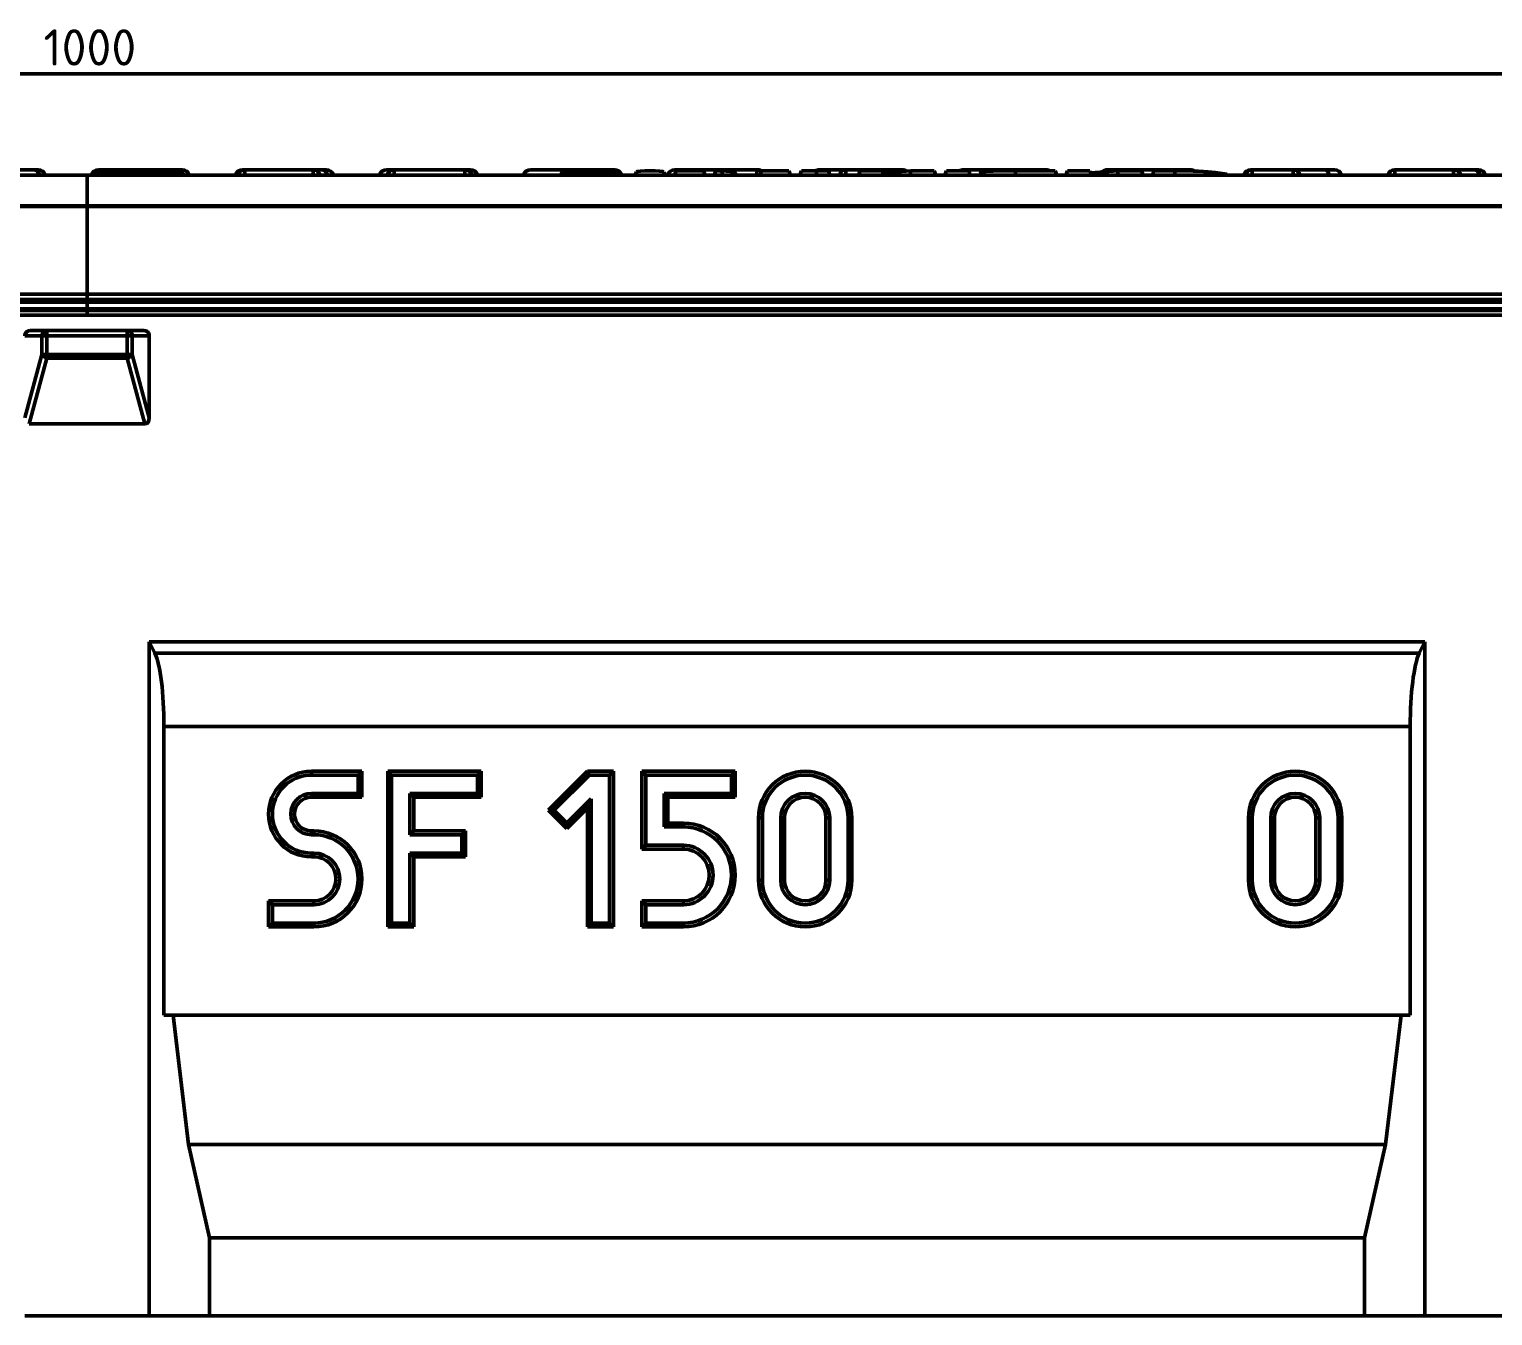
# Model space of a CAD drawing. Header units: millimetres. Extents: x 0 to 2219, y -32 to 1188.
# Drawn here: x 1086.5 to 1368.8, y 634 to 882.1 of the extents above; entities that cross this region are included whole.
import ezdxf

# ---------------------------------------------------------------- set-up
doc = ezdxf.new("R2010")
doc.units = ezdxf.units.MM
doc.header["$LTSCALE"] = 2
doc.layers.get('Defpoints').update_dxf_attribs({"lineweight": 50})
for name, color, linetype, lineweight in [('Bemaßung (ISO)', 7, 'Continuous', 50), ('Sichtbar (ISO)', 7, 'Continuous', 50), ('Sichtbar schmal (ISO)', 7, 'Continuous', 50)]:
    doc.layers.add(name, color=color, linetype=linetype, lineweight=lineweight)
doc.styles.add('TXT 3_5', font='isocpeur.ttf')
doc.dimstyles.new('Anrin Standard (DIN)', dxfattribs={"dimscale": 2, "dimtxt": 3.5, "dimasz": 2.5, "dimexe": 2, "dimexo": 0, "dimgap": 0.8, "dimtad": 1, "dimrnd": 1e-08, "dimtxsty": 'TXT 3_5', "dimcen": 0.09, "dimdle": 10, "dimclrd": 256, "dimclre": 256, "dimclrt": 256, "dimadec": 0, "dimazin": 2, "dimtfac": 0.714286, "dimtmove": 0, "dimatfit": 3, "dimfxl": 1, "dimtolj": 1, "dimlwd": -1, "dimlwe": -1, "dimarcsym": 0})

# ---------------------------------------------------------------- blocks, each defined once
blk = doc.blocks.new('*D31')
at = {"layer": 'Bemaßung (ISO)', "transparency": 16777216}
for p, q in [((597.68, 807.69), (597.68, 877.51)), ((1597.68, 807.69), (1597.68, 877.51)), ((602.68, 873.51), (1592.68, 873.51))]:
    blk.add_line(p, q, dxfattribs=at)
for points in [[(602.68, 874.35), (602.68, 872.68), (597.68, 873.51)], [(1592.68, 874.35), (1592.68, 872.68), (1597.68, 873.51)]]:
    blk.add_solid(points, dxfattribs=at)
at = {"layer": 'Defpoints', "color": 0, "transparency": 16777216}
for p in [(1597.68, 873.51), (597.68, 807.69), (1597.68, 807.69)]:
    blk.add_point(p, dxfattribs=at)
at = {"layer": 'Bemaßung (ISO)', "transparency": 16777216, "insert": (1089.26, 882.11), "char_height": 7, "attachment_point": 1, "style": 'TXT 3_5'}
blk.add_mtext('\\A1;1000', dxfattribs=at)

msp = doc.modelspace()

# ---------------------------------------------------------------- linework, layer by layer
at = {"layer": 'Sichtbar (ISO)'}
for p, q in [((597.6788, 853.9986), (1097.6788, 853.9986)), ((1084.4063, 854.9986), (1087.2096, 854.9986)), ((1087.2096, 854.9986), (1088.2261, 854.9986)), ((1097.6788, 848.0756), (1097.6788, 853.9986)), ((1097.6788, 853.9986), (1097.6788, 848.0756)), ((1097.6788, 853.9986), (1597.6788, 853.9986)), ((1099.9179, 854.9986), (1100.536, 854.9986)), ((1113.9761, 854.9986), (1100.536, 854.9986)), ((1113.9761, 854.9986), (1114.9874, 854.9986)), ((1114.9874, 854.9986), (1116.0039, 854.9986)), ((1127.6957, 854.9986), (1128.0848, 854.9986)), ((1128.0848, 854.9986), (1141.2498, 854.9986)), ((1141.2498, 854.9986), (1142.7651, 854.9986)), ((1142.7651, 854.9986), (1143.7817, 854.9986)), ((1155.4735, 854.9986), (1156.9065, 854.9986)), ((1156.9065, 854.9986), (1170.5397, 854.9986)), ((1170.5397, 854.9986), (1170.5429, 854.9986)), ((1170.5429, 854.9986), (1171.5595, 854.9986)), ((1183.2513, 854.9986), (1189.8577, 854.9986)), ((1199.2542, 854.9986), (1189.8577, 854.9986)), ((1199.2542, 854.9986), (1199.3372, 854.9986)), ((1203.6155, 854.6375), (1203.3822, 853.9986)), ((1208.8856, 854.6375), (1209.1189, 853.9986)), ((1210.9694, 853.9986), (1211.2812, 854.8294)), ((1211.029, 854.9986), (1213.8553, 854.9986)), ((1216.5532, 854.8294), (1211.2812, 854.8294)), ((1213.8553, 854.9986), (1226.8265, 854.9986)), ((1216.865, 853.9986), (1216.5532, 854.8294)), ((1218.6361, 853.9986), (1218.9478, 854.8294)), ((1220.0998, 854.8294), (1218.9478, 854.8294)), ((1222.5573, 854.6455), (1220.0998, 854.8294)), ((1220.2289, 853.9986), (1220.0998, 854.8294)), ((1222.8912, 853.9986), (1222.5573, 854.6455)), ((1226.8265, 854.9986), (1227.115, 854.9986)), ((1227.4576, 853.9986), (1227.7693, 854.8294)), ((1233.0414, 854.8294), (1227.7693, 854.8294)), ((1233.3532, 853.9986), (1233.0414, 854.8294)), ((1235.1242, 853.9986), (1235.436, 854.8294)), ((1238.322, 854.8294), (1235.436, 854.8294)), ((1238.8068, 854.9986), (1244.0267, 854.9986)), ((1240.7072, 854.6557), (1240.9471, 853.9986)), ((1244.0267, 854.9986), (1254.8919, 854.9986)), ((1246.4576, 853.9986), (1246.7693, 854.8294)), ((1251.0414, 854.8294), (1246.7693, 854.8294)), ((1251.3532, 853.9986), (1251.0414, 854.8294)), ((1256.5561, 854.8294), (1251.1921, 854.4279)), ((1254.8919, 854.9986), (1254.8928, 854.9986)), ((1256.427, 853.9986), (1256.5561, 854.8294)), ((1261.0414, 854.8294), (1256.5561, 854.8294)), ((1261.3532, 853.9986), (1261.0414, 854.8294)), ((1263.1242, 853.9986), (1263.436, 854.8294)), ((1267.7081, 854.8294), (1263.436, 854.8294)), ((1266.5846, 854.9986), (1275.1094, 854.9986)), ((1268.0198, 853.9986), (1267.7081, 854.8294)), ((1275.1094, 854.9986), (1282.3151, 854.9986)), ((1284.3747, 854.8294), (1276.7387, 854.8294)), ((1282.3151, 854.9986), (1282.6706, 854.9986)), ((1284.6865, 853.9986), (1284.3747, 854.8294)), ((1286.4576, 853.9986), (1286.7693, 854.8294)), ((1291.0414, 854.8294), (1286.7693, 854.8294)), ((1291.3532, 853.9986), (1291.0414, 854.8294)), ((1296.5561, 854.8294), (1291.1921, 854.4279)), ((1294.3624, 854.9986), (1306.6285, 854.9986)), ((1296.427, 853.9986), (1296.5561, 854.8294)), ((1301.0414, 854.8294), (1296.5561, 854.8294)), ((1301.3532, 853.9986), (1301.0414, 854.8294)), ((1303.1242, 853.9986), (1303.436, 854.8294)), ((1307.4819, 854.8294), (1303.436, 854.8294)), ((1306.6285, 854.9986), (1309.4318, 854.9986)), ((1309.4318, 854.9986), (1310.4484, 854.9986)), ((1317.4831, 854.1353), (1315.2465, 854.4702)), ((1317.5617, 853.9986), (1317.4831, 854.1353)), ((1322.1402, 854.9986), (1322.3998, 854.9986)), ((1322.3998, 854.9986), (1330.2719, 854.9986)), ((1330.2719, 854.9986), (1336.4972, 854.9986)), ((1336.4972, 854.9986), (1338.2261, 854.9986)), ((1349.9179, 854.9986), (1349.9212, 854.9986)), ((1349.9212, 854.9986), (1361.2031, 854.9986)), ((1361.2031, 854.9986), (1362.1841, 854.9986)), ((1362.1841, 854.9986), (1364.9874, 854.9986)), ((1364.9874, 854.9986), (1366.0039, 854.9986)), ((1097.6788, 848.0756), (1097.6788, 847.9175)), ((1097.6788, 847.9175), (1097.6788, 848.0756)), ((1097.6788, 830.9986), (1097.6788, 847.9175)), ((1097.6788, 847.9175), (1097.6788, 830.9986)), ((1097.6788, 829.9986), (597.6788, 829.9986)), ((1097.6788, 829.9986), (1097.6788, 830.9986)), ((1097.6788, 830.9986), (1097.6788, 829.9986)), ((1097.6788, 829.9986), (1097.6788, 829.4986)), ((1097.6788, 829.4986), (1097.6788, 829.9986)), ((1597.6788, 829.9986), (1097.6788, 829.9986)), ((1597.6788, 826.9986), (597.6788, 826.9986)), ((1097.6788, 828.2057), (1097.6788, 829.4986)), ((1097.6788, 829.4986), (1097.6788, 828.2057)), ((1097.6788, 828.2057), (1097.6788, 827.8522)), ((1097.6788, 827.8522), (1097.6788, 828.2057)), ((1097.6788, 826.9986), (1097.6788, 827.8522)), ((1097.6788, 827.8522), (1097.6788, 826.9986)), ((1086.7141, 823.9986), (1108.6435, 823.9986)), ((1109.6788, 822.9986), (1109.6788, 807.154)), ((1108.833, 805.9986), (1086.5246, 805.9986)), ((1355.6788, 763.9986), (1109.6788, 763.9986)), ((1109.6788, 633.9986), (1109.6788, 763.9986)), ((1109.6788, 763.9986), (1110.7598, 761.7674)), ((1354.5979, 761.7674), (1355.6788, 763.9986)), ((1355.6788, 633.9986), (1355.6788, 763.9986)), ((1112.5, 747.672), (1112.5, 691.9986)), ((1352.8576, 691.9986), (1352.8576, 747.672)), ((1140.9288, 738.9986), (1150.6788, 738.9986)), ((1140.9288, 738.2707), (1149.9509, 738.2707)), ((1150.6788, 738.9986), (1149.9509, 738.2707)), ((1149.9509, 738.2707), (1149.9509, 734.7266)), ((1150.6788, 738.9986), (1150.6788, 733.9986)), ((1155.6788, 738.9986), (1173.6788, 738.9986)), ((1155.6788, 738.9986), (1156.4068, 738.2707)), ((1155.6788, 708.9986), (1155.6788, 738.9986)), ((1156.4068, 738.2707), (1172.9509, 738.2707)), ((1156.4068, 709.7266), (1156.4068, 738.2707)), ((1173.6788, 738.9986), (1172.9509, 738.2707)), ((1172.9509, 738.2707), (1172.9509, 734.7266)), ((1173.6788, 738.9986), (1173.6788, 733.9986)), ((1186.6788, 731.4986), (1194.1788, 738.9986)), ((1187.7083, 731.4986), (1194.4803, 738.2707)), ((1194.1788, 738.9986), (1199.1788, 738.9986)), ((1194.1788, 738.9986), (1194.4803, 738.2707)), ((1194.4803, 738.2707), (1198.4509, 738.2707)), ((1199.1788, 738.9986), (1198.4509, 738.2707)), ((1198.4509, 738.2707), (1198.4509, 709.7266)), ((1199.1788, 738.9986), (1199.1788, 708.9986)), ((1204.6788, 738.9986), (1205.4068, 738.2707)), ((1204.6788, 723.9986), (1204.6788, 738.9986)), ((1204.6788, 738.9986), (1222.6788, 738.9986)), ((1205.4068, 724.7266), (1205.4068, 738.2707)), ((1205.4068, 738.2707), (1221.9509, 738.2707)), ((1222.6788, 738.9986), (1221.9509, 738.2707)), ((1221.9509, 738.2707), (1221.9509, 734.7266)), ((1222.6788, 738.9986), (1222.6788, 733.9986)), ((1149.9509, 734.7266), (1140.9288, 734.7266)), ((1150.6788, 733.9986), (1140.9288, 733.9986)), ((1150.6788, 733.9986), (1149.9509, 734.7266)), ((1172.9509, 734.7266), (1159.9509, 734.7266)), ((1160.6788, 733.9986), (1159.9509, 734.7266)), ((1159.9509, 734.7266), (1159.9509, 726.7707)), ((1173.6788, 733.9986), (1160.6788, 733.9986)), ((1160.6788, 733.9986), (1160.6788, 727.4986)), ((1173.6788, 733.9986), (1172.9509, 734.7266)), ((1221.9509, 734.7266), (1208.9509, 734.7266)), ((1209.6788, 733.9986), (1208.9509, 734.7266)), ((1208.9509, 734.7266), (1208.9509, 728.2707)), ((1222.6788, 733.9986), (1209.6788, 733.9986)), ((1209.6788, 733.9986), (1209.6788, 728.9986)), ((1222.6788, 733.9986), (1221.9509, 734.7266)), ((1186.6788, 731.4986), (1187.7083, 731.4986)), ((1190.2144, 727.9631), (1186.6788, 731.4986)), ((1190.2144, 728.9926), (1187.7083, 731.4986)), ((1194.9068, 733.685), (1190.2144, 728.9926)), ((1194.1788, 731.9276), (1190.2144, 727.9631)), ((1194.1788, 731.9276), (1194.9068, 733.685)), ((1194.1788, 708.9986), (1194.1788, 731.9276)), ((1194.9068, 709.7266), (1194.9068, 733.685)), ((1190.2144, 727.9631), (1190.2144, 728.9926)), ((1209.6788, 728.9986), (1208.9509, 728.2707)), ((1208.9509, 728.2707), (1212.6788, 728.2707)), ((1209.6788, 728.9986), (1212.6788, 728.9986)), ((1227.1788, 717.9986), (1227.1788, 729.9986)), ((1227.9068, 717.9986), (1227.9068, 729.9986)), ((1231.4509, 717.9986), (1231.4509, 729.9986)), ((1232.1788, 729.9986), (1232.1788, 717.9986)), ((1240.1788, 717.9986), (1240.1788, 729.9986)), ((1240.9068, 729.9986), (1240.9068, 717.9986)), ((1244.4509, 729.9986), (1244.4509, 717.9986)), ((1245.1788, 729.9986), (1245.1788, 717.9986)), ((1321.6788, 717.9986), (1321.6788, 729.9986)), ((1322.4068, 717.9986), (1322.4068, 729.9986)), ((1325.9509, 717.9986), (1325.9509, 729.9986)), ((1326.6788, 729.9986), (1326.6788, 717.9986)), ((1334.6788, 717.9986), (1334.6788, 729.9986)), ((1335.4068, 729.9986), (1335.4068, 717.9986)), ((1338.9509, 729.9986), (1338.9509, 717.9986)), ((1339.6788, 729.9986), (1339.6788, 717.9986)), ((1140.9288, 727.4986), (1141.4288, 727.4986)), ((1140.9288, 726.7707), (1141.4288, 726.7707)), ((1160.6788, 727.4986), (1159.9509, 726.7707)), ((1159.9509, 726.7707), (1169.9509, 726.7707)), ((1160.6788, 727.4986), (1170.6788, 727.4986)), ((1170.6788, 727.4986), (1169.9509, 726.7707)), ((1169.9509, 726.7707), (1169.9509, 723.2266)), ((1170.6788, 727.4986), (1170.6788, 722.4986)), ((1141.4288, 723.2266), (1140.9288, 723.2266)), ((1169.9509, 723.2266), (1159.9509, 723.2266)), ((1160.6788, 722.4986), (1159.9509, 723.2266)), ((1159.9509, 723.2266), (1159.9509, 709.7266)), ((1170.6788, 722.4986), (1169.9509, 723.2266)), ((1204.6788, 723.9986), (1205.4068, 724.7266)), ((1212.6788, 723.9986), (1204.6788, 723.9986)), ((1212.6788, 724.7266), (1205.4068, 724.7266)), ((1141.4288, 722.4986), (1140.9288, 722.4986)), ((1170.6788, 722.4986), (1160.6788, 722.4986)), ((1160.6788, 722.4986), (1160.6788, 708.9986)), ((1132.6788, 713.9986), (1141.4288, 713.9986)), ((1132.6788, 713.9986), (1133.4068, 713.2707)), ((1132.6788, 708.9986), (1132.6788, 713.9986)), ((1133.4068, 713.2707), (1141.4288, 713.2707)), ((1133.4068, 709.7266), (1133.4068, 713.2707)), ((1204.6788, 713.9986), (1205.4068, 713.2707)), ((1204.6788, 708.9986), (1204.6788, 713.9986)), ((1204.6788, 713.9986), (1212.6788, 713.9986)), ((1205.4068, 709.7266), (1205.4068, 713.2707)), ((1205.4068, 713.2707), (1212.6788, 713.2707)), ((1132.6788, 708.9986), (1133.4068, 709.7266)), ((1141.4288, 708.9986), (1132.6788, 708.9986)), ((1141.4288, 709.7266), (1133.4068, 709.7266)), ((1155.6788, 708.9986), (1156.4068, 709.7266)), ((1160.6788, 708.9986), (1155.6788, 708.9986)), ((1159.9509, 709.7266), (1156.4068, 709.7266)), ((1160.6788, 708.9986), (1159.9509, 709.7266)), ((1194.1788, 708.9986), (1194.9068, 709.7266)), ((1199.1788, 708.9986), (1194.1788, 708.9986)), ((1198.4509, 709.7266), (1194.9068, 709.7266)), ((1199.1788, 708.9986), (1198.4509, 709.7266)), ((1204.6788, 708.9986), (1205.4068, 709.7266)), ((1212.6788, 708.9986), (1204.6788, 708.9986)), ((1212.6788, 709.7266), (1205.4068, 709.7266)), ((1352.8576, 691.9986), (1112.5, 691.9986)), ((1114.2633, 691.9986), (1117.2609, 666.9986)), ((1348.0968, 666.9986), (1351.0943, 691.9986)), ((1348.0968, 666.9986), (1117.2609, 666.9986)), ((1117.2609, 666.9986), (1121.3164, 648.9986)), ((1344.0412, 648.9986), (1348.0968, 666.9986)), ((1344.0412, 648.9986), (1121.3164, 648.9986)), ((1121.3164, 648.9986), (1121.3164, 633.9986)), ((1344.0412, 633.9986), (1344.0412, 648.9986)), ((1085.6788, 633.9986), (1109.6788, 633.9986)), ((1109.6788, 633.9986), (1121.3164, 633.9986)), ((1344.0412, 633.9986), (1121.3164, 633.9986)), ((1344.0412, 633.9986), (1355.6788, 633.9986)), ((1355.6788, 633.9986), (1379.6788, 633.9986))]:
    msp.add_line(p, q, dxfattribs=at)
for centre, radius, start, end in [((1088.2261, 853.4986), 1.5, 19.471221, 90), ((1099.9179, 853.4986), 1.5, 90, 160.528779), ((1116.0039, 853.4986), 1.5, 19.471221, 90), ((1127.6957, 853.4986), 1.5, 90, 160.528779), ((1141.2498, 853.4986), 1.5, 19.471221, 90), ((1143.7817, 853.4986), 1.5, 19.471221, 90), ((1155.4735, 853.4986), 1.5, 90, 160.528779), ((1170.5397, 853.4986), 1.5, 19.471221, 90), ((1171.5595, 853.4986), 1.5, 19.471221, 90), ((1183.2513, 853.4986), 1.5, 90, 160.528779), ((1199.3372, 853.4986), 1.5, 19.471221, 90), ((1211.029, 853.4986), 1.5, 90, 160.528779), ((1226.8265, 853.4986), 1.5, 53.364752, 90), ((1227.115, 853.4986), 1.5, 62.524163, 90), ((1238.8068, 853.4986), 1.5, 90, 117.475837), ((1254.8928, 853.4986), 1.5, 57.598077, 90), ((1266.5846, 853.4986), 1.5, 90, 117.475837), ((1282.6706, 853.4986), 1.5, 62.524163, 90), ((1294.3624, 853.4986), 1.5, 90, 133.425501), ((1310.4484, 853.4986), 1.5, 57.587167, 90), ((1322.1402, 853.4986), 1.5, 90, 160.528779), ((1322.3998, 853.4986), 1.5, 90, 160.528779), ((1330.2719, 853.4986), 1.5, 19.471221, 90), ((1338.2261, 853.4986), 1.5, 19.471221, 90), ((1349.9179, 853.4986), 1.5, 90, 160.528779), ((1361.2031, 853.4986), 1.5, 19.471221, 90), ((1366.0039, 853.4986), 1.5, 19.471221, 90), ((1140.9288, 730.7486), 8.25, 90, 270), ((1140.9288, 730.7486), 7.5221, 90, 270), ((1236.1788, 729.9986), 9, 0, 180), ((1236.1788, 729.9986), 8.2721, 0, 180), ((1330.6788, 729.9986), 9, 0, 180), ((1330.6788, 729.9986), 8.2721, 0, 180), ((1140.9288, 730.7486), 3.9779, 90, 270), ((1140.9288, 730.7486), 3.25, 90, 270), ((1236.1788, 729.9986), 4.7279, 0, 180), ((1236.1788, 729.9986), 4, 0, 180), ((1330.6788, 729.9986), 4.7279, 0, 180), ((1330.6788, 729.9986), 4, 0, 180), ((1212.6788, 718.9986), 10, 270, 90), ((1212.6788, 718.9986), 9.2721, 270, 90), ((1141.4288, 718.2486), 9.25, 270, 90), ((1141.4288, 718.2486), 8.5221, 270, 90), ((1141.4288, 718.2486), 4.9779, 270, 90), ((1212.6788, 718.9986), 5.7279, 270, 90), ((1212.6788, 718.9986), 5, 270, 90), ((1141.4288, 718.2486), 4.25, 270, 90), ((1236.1788, 717.9986), 9, 180, 0), ((1236.1788, 717.9986), 8.2721, 180, 0), ((1236.1788, 717.9986), 4.7279, 180, 0), ((1236.1788, 717.9986), 4, 180, 0), ((1330.6788, 717.9986), 9, 180, 0), ((1330.6788, 717.9986), 8.2721, 180, 0), ((1330.6788, 717.9986), 4.7279, 180, 0), ((1330.6788, 717.9986), 4, 180, 0)]:
    msp.add_arc(centre, radius, start, end, dxfattribs=at)
for centre, major_axis, ratio, start_param, end_param in [((1206.2505, 854.6321), (2.636, 0), 0.07485738, 0.02732592, 3.11426674), ((1238.322, 854.6508), (2.386, 0), 0.07485738, 0.02732592, 1.57079633), ((1307.4819, 854.1796), (-8.6811, 0), 0.07485738, 3.60524026, 4.71238898), ((1086.7141, 822.9986), (-1.0353, 0), 0.96592583, 4.71238898, 6.28318531), ((1108.6435, 822.9986), (1.0353, 0), 0.96592583, 0, 1.57079633), ((1108.6435, 807.4128), (0.3725, -1.3903), 0.69474659, 6.09913527, 7.48588155), ((1109.8551, 747.672), (0, 15), 0.17632698, 4.71238898, 5.93411946), ((1355.5025, 747.672), (0, -15), 0.17632698, 3.4906585, 4.71238898)]:
    msp.add_ellipse(centre, major_axis=major_axis, ratio=ratio, start_param=start_param, end_param=end_param, dxfattribs=at)
for points, knots in [([(1099.3871, 853.9985), (1099.3954, 854.0501), (1099.4065, 854.1002), (1099.4614, 854.2829), (1099.5395, 854.4343), (1099.6415, 854.5593)], [0.066295693, 0.066295693, 0.066295693, 0.066295693, 0.0869406947, 0.0869406947, 0.1455144767, 0.1455144767, 0.1455144767, 0.1455144767]), ([(1099.6415, 854.5593), (1099.7017, 854.6315), (1099.7668, 854.6944), (1099.9394, 854.831), (1100.0515, 854.8926), (1100.2855, 854.9767), (1100.4085, 854.9981), (1100.5329, 854.9986), (1100.5345, 854.9986), (1100.536, 854.9986)], [0.399657718, 0.399657718, 0.399657718, 0.399657718, 0.435350029, 0.435350029, 0.490202578, 0.490202578, 0.547078004, 0.547078004, 0.547797067, 0.547797067, 0.547797067, 0.547797067]), ([(1113.9761, 854.9986), (1113.9785, 854.9986), (1113.981, 854.9986), (1114.2261, 854.998), (1114.4714, 854.9646), (1114.9196, 854.8318), (1115.1311, 854.7363), (1115.3407, 854.5885), (1115.3603, 854.5741), (1115.3797, 854.5593)], [-0.000916489, -0.000916489, -0.000916489, -0.000916489, 0, 0, 0.090785002, 0.090785002, 0.173500689, 0.173500689, 0.182100723, 0.182100723, 0.182100723, 0.182100723]), ([(1115.3797, 854.5593), (1115.5444, 854.4308), (1115.6999, 854.2708), (1115.8364, 854.0838), (1115.8642, 854.0419), (1115.8907, 853.9984)], [0.9431103695, 0.9431103695, 0.9431103695, 0.9431103695, 1.0135034468, 1.0135034468, 1.0323919394, 1.0323919394, 1.0323919394, 1.0323919394]), ([(1189.1823, 853.9987), (1189.1709, 854.0535), (1189.1638, 854.1076), (1189.1575, 854.2874), (1189.1866, 854.4358), (1189.254, 854.5593)], [0.0692657699, 0.0692657699, 0.0692657699, 0.0692657699, 0.0913638006, 0.0913638006, 0.1455958782, 0.1455958782, 0.1455958782, 0.1455958782]), ([(1189.254, 854.5593), (1189.3125, 854.6628), (1189.3784, 854.7489), (1189.5114, 854.8763), (1189.5773, 854.9214), (1189.7135, 854.9825), (1189.784, 854.9982), (1189.8556, 854.9986), (1189.8567, 854.9986), (1189.8577, 854.9986)], [0.376140047, 0.376140047, 0.376140047, 0.376140047, 0.423658031, 0.423658031, 0.465600445, 0.465600445, 0.508187315, 0.508187315, 0.508818678, 0.508818678, 0.508818678, 0.508818678]), ([(1199.2542, 854.9986), (1199.2559, 854.9986), (1199.2576, 854.9986), (1199.4022, 854.9981), (1199.5455, 854.9745), (1199.8162, 854.8817), (1199.9454, 854.814), (1200.1276, 854.6748), (1200.1877, 854.6204), (1200.2442, 854.5593)], [-0.000752486, -0.000752486, -0.000752486, -0.000752486, 0, 0, 0.062492592, 0.062492592, 0.122227604, 0.122227604, 0.153295028, 0.153295028, 0.153295028, 0.153295028]), ([(1200.2442, 854.5593), (1200.3576, 854.4337), (1200.4505, 854.2809), (1200.5222, 854.0974), (1200.5377, 854.0487), (1200.5505, 853.9985)], [0.9369500356, 0.9369500356, 0.9369500356, 0.9369500356, 0.9973934015, 0.9973934015, 1.0177038531, 1.0177038531, 1.0177038531, 1.0177038531]), ([(1276.7387, 854.8294), (1275.1546, 854.8294), (1272.7886, 854.7985), (1270.788, 854.7127), (1270.1913, 854.6533), (1270.1064, 854.6203), (1270.1025, 854.6098)], [0, 0, 0, 0, 0.285714286, 0.428571429, 0.571428571, 0.639178198, 0.639178198, 0.639178198, 0.639178198]), ([(1336.4972, 854.9986), (1336.4981, 854.9986), (1336.499, 854.9986), (1336.5999, 854.9979), (1336.7019, 854.959), (1336.8921, 854.791), (1336.974, 854.6715), (1337.0863, 854.4217), (1337.1292, 854.298), (1337.1742, 854.1012), (1337.1842, 854.0512), (1337.193, 853.9986)], [-0.781927485, -0.781927485, -0.781927485, -0.781927485, -0.780846271, -0.780846271, -0.665040794, -0.665040794, -0.55412259, -0.55412259, -0.48002104, -0.48002104, -0.456682705, -0.456682705, -0.456682705, -0.456682705])]:
    msp.add_open_spline(points, degree=3, knots=knots, dxfattribs=at)
msp.add_open_spline([(1269.8799, 853.9986), (1269.954, 854.2024), (1270.0281, 854.4061), (1270.1025, 854.6098)], degree=3, dxfattribs=at)
at = {"layer": 'Sichtbar schmal (ISO)'}
for p, q in [((1099.6415, 854.5593), (1115.3797, 854.5593)), ((1128.0848, 854.9986), (1128.0848, 853.9986)), ((1141.2498, 853.9986), (1141.2498, 854.9986)), ((1156.9065, 854.9986), (1156.9065, 853.9986)), ((1170.5397, 853.9986), (1170.5397, 854.9986)), ((1189.254, 854.5593), (1200.2442, 854.5593)), ((1213.8553, 854.9986), (1213.8553, 854.8294)), ((1226.8265, 853.9986), (1226.8265, 854.9986)), ((1238.322, 853.9986), (1238.322, 854.8294)), ((1244.0267, 854.9986), (1244.0267, 853.9986)), ((1254.8919, 854.7049), (1254.8919, 854.9986)), ((1275.1094, 854.9986), (1275.1094, 854.8222)), ((1276.7387, 853.9986), (1276.7387, 854.8294)), ((1282.3151, 854.8294), (1282.3151, 854.9986)), ((1307.4819, 853.9986), (1307.4819, 854.8294)), ((1315.4023, 853.9986), (1315.2465, 854.4702)), ((1322.3998, 854.9986), (1322.3998, 853.9986)), ((1330.2719, 853.9986), (1330.2719, 854.9986)), ((1349.9212, 854.9986), (1349.9212, 853.9986)), ((1361.2031, 853.9986), (1361.2031, 854.9986)), ((1097.6788, 848.0756), (597.6788, 848.0756)), ((597.6788, 847.9175), (1097.6788, 847.9175)), ((1597.6788, 848.0756), (1097.6788, 848.0756)), ((1097.6788, 847.9175), (1597.6788, 847.9175)), ((597.6788, 830.9986), (1097.6788, 830.9986)), ((1097.6788, 830.9986), (1597.6788, 830.9986)), ((597.6788, 829.4986), (1097.6788, 829.4986)), ((1097.6788, 828.2057), (597.6788, 828.2057)), ((597.6788, 827.8522), (1097.6788, 827.8522)), ((1097.6788, 829.4986), (1597.6788, 829.4986)), ((1597.6788, 828.2057), (1097.6788, 828.2057)), ((1097.6788, 827.8522), (1597.6788, 827.8522)), ((1088.9636, 822.9986), (1085.6788, 822.9986)), ((1089.9295, 822.9986), (1088.9636, 822.9986)), ((1088.9636, 819.4128), (1088.9636, 822.9986)), ((1089.9295, 823.9986), (1089.9295, 822.9986)), ((1105.4282, 822.9986), (1089.9295, 822.9986)), ((1089.9295, 822.9986), (1089.9295, 819.4128)), ((1105.4282, 822.9986), (1105.4282, 823.9986)), ((1106.3941, 822.9986), (1105.4282, 822.9986)), ((1105.4282, 819.4128), (1105.4282, 822.9986)), ((1109.6788, 822.9986), (1106.3941, 822.9986)), ((1106.3941, 822.9986), (1106.3941, 819.4128)), ((1085.6788, 807.154), (1088.9636, 819.4128)), ((1089.9295, 818.7057), (1086.5246, 805.9986)), ((1088.9636, 819.4128), (1089.9295, 819.4128)), ((1089.9295, 819.4128), (1089.9295, 818.7057)), ((1089.9295, 819.4128), (1105.4282, 819.4128)), ((1105.4282, 818.7057), (1089.9295, 818.7057)), ((1105.4282, 819.4128), (1106.3941, 819.4128)), ((1105.4282, 818.7057), (1105.4282, 819.4128)), ((1108.833, 805.9986), (1105.4282, 818.7057)), ((1106.3941, 819.4128), (1109.6788, 807.154)), ((1354.5979, 761.7674), (1110.7598, 761.7674)), ((1352.8576, 747.672), (1112.5, 747.672)), ((1140.9288, 738.9986), (1140.9288, 738.2707)), ((1140.9288, 733.9986), (1140.9288, 734.7266)), ((1212.6788, 728.9986), (1212.6788, 728.2707)), ((1227.1788, 729.9986), (1227.9068, 729.9986)), ((1232.1788, 729.9986), (1231.4509, 729.9986)), ((1240.1788, 729.9986), (1240.9068, 729.9986)), ((1245.1788, 729.9986), (1244.4509, 729.9986)), ((1321.6788, 729.9986), (1322.4068, 729.9986)), ((1326.6788, 729.9986), (1325.9509, 729.9986)), ((1334.6788, 729.9986), (1335.4068, 729.9986)), ((1339.6788, 729.9986), (1338.9509, 729.9986)), ((1140.9288, 727.4986), (1140.9288, 726.7707)), ((1141.4288, 727.4986), (1141.4288, 726.7707)), ((1140.9288, 722.4986), (1140.9288, 723.2266)), ((1141.4288, 722.4986), (1141.4288, 723.2266)), ((1212.6788, 723.9986), (1212.6788, 724.7266)), ((1227.1788, 717.9986), (1227.9068, 717.9986)), ((1232.1788, 717.9986), (1231.4509, 717.9986)), ((1240.1788, 717.9986), (1240.9068, 717.9986)), ((1245.1788, 717.9986), (1244.4509, 717.9986)), ((1321.6788, 717.9986), (1322.4068, 717.9986)), ((1326.6788, 717.9986), (1325.9509, 717.9986)), ((1334.6788, 717.9986), (1335.4068, 717.9986)), ((1339.6788, 717.9986), (1338.9509, 717.9986)), ((1141.4288, 713.9986), (1141.4288, 713.2707)), ((1212.6788, 713.9986), (1212.6788, 713.2707)), ((1141.4288, 708.9986), (1141.4288, 709.7266)), ((1212.6788, 708.9986), (1212.6788, 709.7266))]:
    msp.add_line(p, q, dxfattribs=at)
for centre, major_axis, ratio, start_param, end_param in [((1087.2096, 853.4986), (0, 1.5), 0.97892091, 5.05222589, 6.28318531), ((1114.9874, 853.4986), (0, 1.5), 0.97892091, 5.05222589, 6.28318531), ((1128.0848, 853.4986), (0, 1.5), 0.99193282, 0, 1.23095942), ((1142.7651, 853.4986), (0, 1.5), 0.97892091, 5.05222589, 6.28318531), ((1156.9065, 853.4986), (0, 1.5), 0.97028519, 0, 1.23095942), ((1170.5429, 853.4986), (0, 1.5), 0.97892091, 6.18171749, 6.28318531), ((1213.8553, 853.4986), (0, 1.5), 0.94139417, 0, 0.47954382), ((1244.0267, 853.4986), (0, 1.5), 0.89176032, 0, 1.23095942), ((1254.8919, 853.4986), (0, 1.5), 0.99998208, 5.71759189, 6.28318531), ((1275.1094, 853.4986), (0, 1.5), 0.82323029, 0, 0.49862025), ((1282.3151, 853.4986), (0, 1.5), 0.99262986, 5.80364149, 6.28318531), ((1306.6285, 853.4986), (0, 1.5), 0.74565052, 0, 0.47954382), ((1309.4318, 853.4986), (0, 1.5), 0.97892091, 5.75948559, 6.28318531), ((1349.9212, 853.4986), (0, 1.5), 0.99993312, 0, 1.23095942), ((1362.1841, 853.4986), (0, 1.5), 0.74565052, 0, 0.38398941), ((1364.9874, 853.4986), (0, 1.5), 0.97892091, 5.05222589, 6.28318531), ((1089.9295, 822.9986), (0, 1), 0.96592583, 0, 1.57079633), ((1105.4282, 822.9986), (0, 1), 0.96592583, 4.71238898, 6.28318531), ((1089.9295, 819.4128), (-0.9659, 0.2588), 0.69474659, 0.36810008, 1.75484637), ((1105.4282, 819.4128), (0.9659, 0.2588), 0.69474659, 4.52833894, 5.91508522)]:
    msp.add_ellipse(centre, major_axis=major_axis, ratio=ratio, start_param=start_param, end_param=end_param, dxfattribs=at)

# ---------------------------------------------------------------- dimensions: what is measured, and where the dimension line sits
at = {"layer": 'Bemaßung (ISO)'}
dim = msp.add_linear_dim(base=(1597.6788, 873.5123), p1=(597.6788, 807.6875), p2=(1597.6788, 807.6875), dimstyle='Anrin Standard (DIN)', override={"dimgap": 0.8, "dimdec": 2, "dimtol": 0, "dimlim": 0, "dimtp": 0, "dimtm": 0, "dimtdec": 2, "dimtofl": 0, "dimatfit": 1}, dxfattribs=at)
dim.commit()
dim.dimension.update_dxf_attribs({"geometry": '*D31', "text_midpoint": (1097.6588, 873.5123), "dimtype": 160})

doc.saveas('drawing.dxf')
